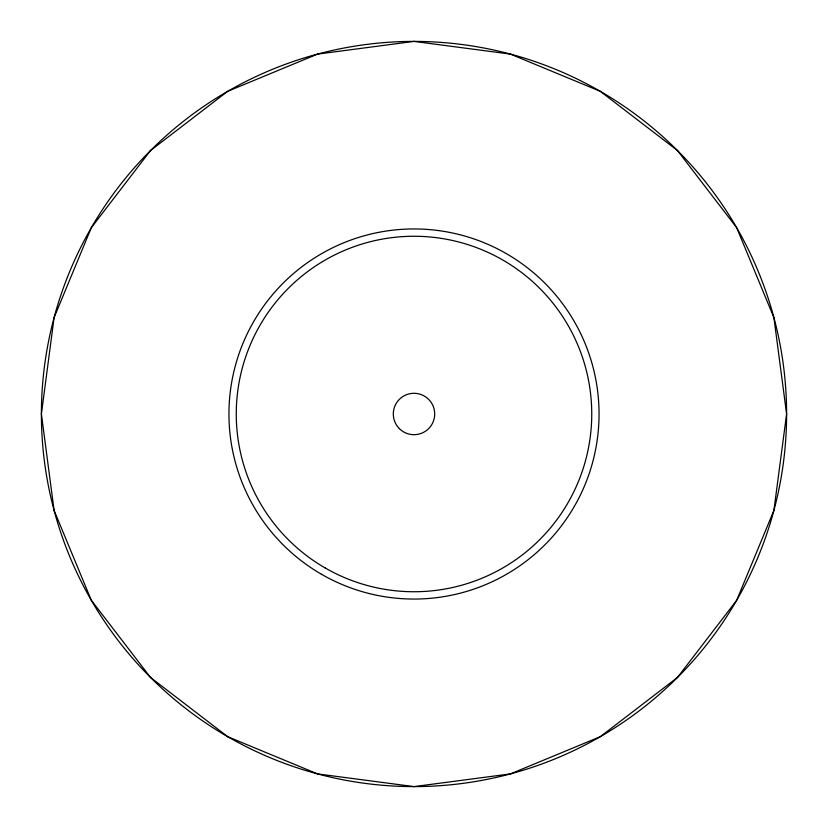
<?xml version="1.0" encoding="UTF-8"?>
<svg xmlns="http://www.w3.org/2000/svg" width="828" height="828" viewBox="0 0 828 828"><rect width="100%" height="100%" fill="white"/><g stroke="black" fill="none" stroke-linecap="round" stroke-linejoin="round"><path stroke-width="1.24" d="M54.099 317.569L41.4 414L54.099 510.431L91.318 600.3L150.53 677.47L227.7 736.682L317.569 773.901L414 786.6L510.431 773.901L600.3 736.682L677.47 677.47L736.682 600.3L773.901 510.431L786.6 414L773.901 317.569L736.682 227.7L677.47 150.53L600.3 91.318L510.431 54.099L414 41.4L317.569 54.099L227.7 91.318L150.53 150.53L91.318 227.7L54.099 317.569M227.7 736.682A372.6 372.6 0 0 0 786.6 414A372.6 372.6 0 0 0 227.7 91.318A372.6 372.6 0 0 0 227.7 736.682M321.471 574.259A185.048 185.048 0 0 0 599.048 414A185.048 185.048 0 0 0 321.471 253.741A185.048 185.048 0 0 0 321.471 574.259M399.365 428.635A20.7 20.7 0 0 0 433.996 419.361A20.7 20.7 0 0 0 408.639 394.004A20.7 20.7 0 0 0 399.365 428.635M325.125 567.925A177.741 177.741 0 0 0 591.741 414A177.741 177.741 0 0 0 325.125 260.075A177.741 177.741 0 0 0 325.125 567.925"/></g></svg>
